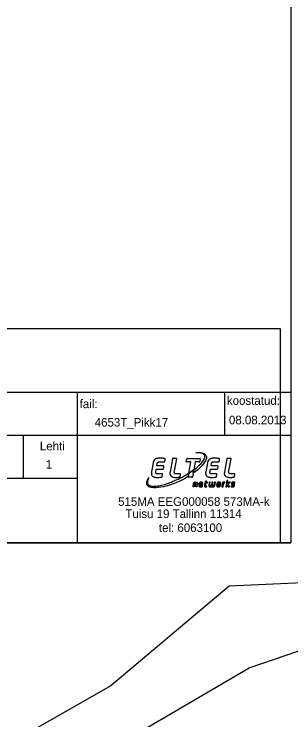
# Model space of a CAD drawing. Extents: x 641681 to 642220, y 6456325 to 6457210.
# Drawn here: x 641999.1 to 642031.2, y 6456628.7 to 6456710.8 of the extents above; entities that cross this region are included whole.
import ezdxf

# ---------------------------------------------------------------- set-up
doc = ezdxf.new("R2010")
doc.units = 0
doc.layers.add('PIIR', color=7, linetype='Continuous')
doc.layers.add('VORMISTUS', color=7, linetype='Continuous')

msp = doc.modelspace()

# ---------------------------------------------------------------- linework, layer by layer
at = {"layer": 'PIIR'}
msp.add_lwpolyline([(641986.71, 6456611.57), (642026.41, 6456634.76), (642043.61, 6456640.64), (642078.69, 6456636.11), (642078.14, 6456642.67), (642051.42, 6456645.52), (642024.08, 6456644.25), (642010.3, 6456632.68), (641980.49, 6456615.71), (641958.74, 6456637.57), (641937.38, 6456658.74), (641928.98, 6456671.78)], dxfattribs=at)
at = {"layer": 'VORMISTUS'}
for p, q in [((641939.035, 6456666.809), (642031.227, 6456666.809)), ((642006.385, 6456666.806), (642006.388, 6456649.315)), ((642023.522, 6456666.808), (642023.521, 6456661.804)), ((642031.227, 6456666.809), (642031.232, 6456649.308)), ((641939.036, 6456661.813), (642031.227, 6456661.803)), ((642000.126, 6456661.806), (642000.125, 6456656.807)), ((642017.464, 6456659.054), (642017.193, 6456657.514)), ((642017.915, 6456659.112), (642017.533, 6456659.112)), ((642017.685, 6456657.474), (642017.964, 6456659.053)), ((642019.076, 6456658.751), (642019.129, 6456659.054)), ((642019.198, 6456659.112), (642020.668, 6456659.112)), ((642020.707, 6456659.066), (642020.662, 6456658.764)), ((642023.786, 6456659.054), (642023.515, 6456657.514)), ((642024.236, 6456659.112), (642023.855, 6456659.112)), ((642024.007, 6456657.474), (642024.286, 6456659.053)), ((642015.658, 6456658.243), (642015.709, 6456658.558)), ((642016.413, 6456658.243), (642015.658, 6456658.243)), ((642015.927, 6456658.713), (642016.545, 6456658.713)), ((642016.415, 6456657.899), (642016.463, 6456658.185)), ((642019.607, 6456658.704), (642019.115, 6456658.704)), ((642019.381, 6456657.397), (642019.607, 6456658.704)), ((642020.107, 6456658.704), (642019.948, 6456657.784)), ((642020.593, 6456658.704), (642020.107, 6456658.704)), ((642021.973, 6456658.243), (642022.024, 6456658.558)), ((642022.728, 6456658.243), (642021.973, 6456658.243)), ((642022.242, 6456658.713), (642022.86, 6456658.713)), ((642022.73, 6456657.899), (642022.777, 6456658.185)), ((642015.52, 6456657.477), (642015.582, 6456657.849)), ((642015.582, 6456657.849), (642016.355, 6456657.849)), ((642016.277, 6456657.334), (642015.611, 6456657.334)), ((642016.278, 6456656.995), (642016.328, 6456657.254)), ((642017.193, 6456657.514), (642017.184, 6456657.438)), ((642018.364, 6456657.334), (642017.803, 6456657.334)), ((642018.355, 6456656.999), (642018.403, 6456657.287)), ((642019.308, 6456656.978), (642019.381, 6456657.397)), ((642019.948, 6456657.784), (642019.81, 6456656.989)), ((642021.835, 6456657.477), (642021.897, 6456657.849)), ((642021.897, 6456657.849), (642022.67, 6456657.849)), ((642022.592, 6456657.334), (642021.926, 6456657.334)), ((642022.592, 6456656.995), (642022.643, 6456657.254)), ((642023.515, 6456657.514), (642023.505, 6456657.438)), ((642024.686, 6456657.334), (642024.125, 6456657.334)), ((642024.677, 6456656.999), (642024.725, 6456657.287)), ((641939.039, 6456656.807), (642006.387, 6456656.807)), ((642018.332, 6456656.957), (642018.355, 6456656.999)), ((642019.741, 6456656.931), (642019.348, 6456656.931)), ((642024.654, 6456656.957), (642024.677, 6456656.999)), ((641939.041, 6456649.308), (642031.227, 6456649.308))]:
    msp.add_line(p, q, dxfattribs=at)
for points in [[(641833.732, 6456649.308), (641833.732, 6456792.808), (642031.232, 6456792.808), (642031.232, 6456649.308)], [(642029.988, 6456649.308), (641939.041, 6456649.308), (641939.041, 6456674.217), (642029.988, 6456674.217)], [(642019.948, 6456657.784), (642020.249, 6456658.01), (642020.592, 6456658.31), (642020.819, 6456658.538), (642020.978, 6456658.728), (642021.059, 6456658.841), (642021.125, 6456658.95), (642021.18, 6456659.059), (642021.212, 6456659.138), (642021.23, 6456659.208), (642021.241, 6456659.263), (642021.244, 6456659.349), (642021.234, 6456659.421), (642021.18, 6456659.53), (642021.133, 6456659.575), (642021.064, 6456659.63), (642020.971, 6456659.68), (642020.883, 6456659.714), (642020.797, 6456659.739), (642020.722, 6456659.755), (642020.653, 6456659.762), (642020.493, 6456659.777), (642020.357, 6456659.78), (642020.186, 6456659.771), (642020.359, 6456659.787), (642020.66, 6456659.788), (642020.757, 6456659.782), (642020.945, 6456659.75), (642021.025, 6456659.727), (642021.099, 6456659.701), (642021.157, 6456659.673), (642021.202, 6456659.649), (642021.284, 6456659.587), (642021.361, 6456659.496), (642021.402, 6456659.401), (642021.424, 6456659.295), (642021.424, 6456659.197), (642021.419, 6456659.147), (642021.392, 6456659.03), (642021.306, 6456658.83), (642021.216, 6456658.671), (642021.089, 6456658.486), (642020.928, 6456658.304), (642020.85, 6456658.209), (642020.644, 6456658.002), (642020.404, 6456657.792), (642020.161, 6456657.593), (642019.88, 6456657.391)], [(642014.743, 6456656.883), (642014.663, 6456656.738), (642014.631, 6456656.666), (642014.599, 6456656.576), (642014.578, 6456656.504), (642014.567, 6456656.417), (642014.566, 6456656.315), (642014.576, 6456656.237), (642014.599, 6456656.17), (642014.642, 6456656.089), (642014.701, 6456656.026), (642014.719, 6456656.013), (642014.761, 6456655.986), (642014.82, 6456655.959), (642014.888, 6456655.932), (642014.965, 6456655.913), (642015.02, 6456655.904), (642015.047, 6456655.9), (642015.138, 6456655.891), (642015.187, 6456655.887), (642015.441, 6456655.886), (642015.588, 6456655.9), (642015.737, 6456655.917), (642015.904, 6456655.945), (642016.186, 6456656.004), (642016.547, 6456656.099), (642016.77, 6456656.168), (642017.011, 6456656.249), (642017.178, 6456656.308), (642017.346, 6456656.371), (642017.478, 6456656.42), (642017.845, 6456656.578), (642018.136, 6456656.712), (642018.32, 6456656.801), (642018.468, 6456656.876), (642018.529, 6456656.905), (642018.587, 6456656.937), (642018.702, 6456656.996), (642018.85, 6456657.083), (642018.973, 6456657.151), (642019.072, 6456657.206), (642019.191, 6456657.278), (642019.299, 6456657.345), (642019.381, 6456657.397), (642019.315, 6456657.017), (642018.997, 6456656.834), (642018.701, 6456656.675), (642018.396, 6456656.525), (642018.057, 6456656.37), (642017.656, 6456656.204), (642017.228, 6456656.052), (642016.878, 6456655.944), (642016.695, 6456655.888), (642016.428, 6456655.825), (642016.132, 6456655.766), (642015.807, 6456655.721), (642015.543, 6456655.7), (642015.256, 6456655.7), (642015.054, 6456655.726), (642014.984, 6456655.738), (642014.876, 6456655.766), (642014.826, 6456655.789), (642014.726, 6456655.828), (642014.64, 6456655.889), (642014.578, 6456655.948), (642014.527, 6456656.012), (642014.489, 6456656.096), (642014.473, 6456656.194), (642014.473, 6456656.294), (642014.494, 6456656.405), (642014.53, 6456656.517), (642014.586, 6456656.638), (642014.637, 6456656.731), (642014.707, 6456656.834)], [(642021.457, 6456655.899), (642021.336, 6456655.899), (642021.326, 6456655.911), (642021.321, 6456655.925), (642021.38, 6456656.27), (642021.532, 6456656.269), (642021.539, 6456656.273), (642021.543, 6456656.279), (642021.546, 6456656.291), (642021.551, 6456656.318), (642021.551, 6456656.351), (642021.548, 6456656.356), (642021.538, 6456656.361), (642021.402, 6456656.361), (642021.414, 6456656.438), (642021.415, 6456656.469), (642021.412, 6456656.474), (642021.404, 6456656.475), (642021.396, 6456656.475), (642021.376, 6456656.471), (642021.305, 6456656.455), (642021.291, 6456656.448), (642021.284, 6456656.441), (642021.198, 6456655.919), (642021.198, 6456655.88), (642021.202, 6456655.858), (642021.21, 6456655.848), (642021.224, 6456655.83), (642021.236, 6456655.821), (642021.257, 6456655.812), (642021.278, 6456655.803), (642021.302, 6456655.799), (642021.384, 6456655.799), (642021.439, 6456655.803), (642021.448, 6456655.807), (642021.457, 6456655.812), (642021.461, 6456655.817), (642021.465, 6456655.826), (642021.474, 6456655.866), (642021.474, 6456655.886), (642021.471, 6456655.89), (642021.465, 6456655.895)], [(642023.677, 6456655.808), (642023.788, 6456655.808), (642023.793, 6456655.813), (642023.798, 6456655.819), (642023.802, 6456655.823), (642023.804, 6456655.83), (642023.844, 6456656.059), (642023.975, 6456655.817), (642023.98, 6456655.811), (642023.986, 6456655.807), (642024.114, 6456655.807), (642024.119, 6456655.811), (642024.119, 6456655.831), (642023.964, 6456656.1), (642024.198, 6456656.336), (642024.204, 6456656.347), (642024.204, 6456656.352), (642024.2, 6456656.356), (642024.192, 6456656.361), (642024.081, 6456656.361), (642024.036, 6456656.323), (642023.866, 6456656.145), (642023.861, 6456656.145), (642023.927, 6456656.515), (642023.927, 6456656.547), (642023.924, 6456656.551), (642023.91, 6456656.555), (642023.823, 6456656.555), (642023.81, 6456656.549), (642023.8, 6456656.537), (642023.678, 6456655.846), (642023.675, 6456655.825)], [(642020.3, 6456655.808), (642020.189, 6456655.808), (642020.248, 6456656.176), (642020.248, 6456656.216), (642020.244, 6456656.229), (642020.236, 6456656.242), (642020.231, 6456656.247), (642020.226, 6456656.252), (642020.213, 6456656.26), (642020.181, 6456656.265), (642020.131, 6456656.265), (642020.095, 6456656.261), (642020.072, 6456656.242), (642020.059, 6456656.215), (642020.054, 6456656.194), (642019.99, 6456655.83), (642019.986, 6456655.821), (642019.983, 6456655.816), (642019.974, 6456655.808), (642019.864, 6456655.808), (642019.919, 6456656.165), (642019.932, 6456656.22), (642019.946, 6456656.261), (642019.959, 6456656.279), (642019.987, 6456656.315), (642020.028, 6456656.342), (642020.054, 6456656.356), (642020.1, 6456656.365), (642020.154, 6456656.369), (642020.201, 6456656.369), (642020.241, 6456656.365), (642020.273, 6456656.357), (642020.291, 6456656.347), (642020.314, 6456656.333), (642020.332, 6456656.315), (642020.359, 6456656.283), (642020.372, 6456656.243), (642020.371, 6456656.17), (642020.317, 6456655.831), (642020.313, 6456655.821), (642020.309, 6456655.816), (642020.305, 6456655.812)], [(642020.665, 6456656.042), (642020.999, 6456656.042), (642021.004, 6456656.047), (642021.008, 6456656.056), (642021.012, 6456656.066), (642021.016, 6456656.093), (642021.021, 6456656.125), (642021.021, 6456656.194), (642021.016, 6456656.22), (642021.012, 6456656.243), (642021.007, 6456656.257), (642021.003, 6456656.265), (642020.998, 6456656.274), (642020.994, 6456656.283), (642020.985, 6456656.297), (642020.976, 6456656.306), (642020.967, 6456656.315), (642020.953, 6456656.329), (642020.94, 6456656.338), (642020.921, 6456656.348), (642020.899, 6456656.357), (642020.871, 6456656.365), (642020.775, 6456656.365), (642020.725, 6456656.356), (642020.697, 6456656.343), (642020.671, 6456656.329), (642020.657, 6456656.321), (642020.644, 6456656.311), (642020.615, 6456656.281), (642020.594, 6456656.247), (642020.58, 6456656.221), (642020.566, 6456656.189), (642020.557, 6456656.157), (642020.549, 6456656.116), (642020.545, 6456656.088), (642020.54, 6456656.057), (642020.536, 6456656.007), (642020.536, 6456655.984), (642020.54, 6456655.944), (642020.553, 6456655.902), (642020.571, 6456655.866), (642020.585, 6456655.853), (642020.598, 6456655.839), (642020.616, 6456655.83), (642020.634, 6456655.821), (642020.653, 6456655.812), (642020.684, 6456655.803), (642020.707, 6456655.799), (642020.831, 6456655.799), (642020.895, 6456655.808), (642020.921, 6456655.813), (642020.931, 6456655.816), (642020.94, 6456655.821), (642020.945, 6456655.826), (642020.95, 6456655.835), (642020.953, 6456655.848), (642020.957, 6456655.881), (642020.957, 6456655.913), (642020.852, 6456655.91), (642020.715, 6456655.909), (642020.689, 6456655.925), (642020.678, 6456655.937), (642020.666, 6456655.958), (642020.662, 6456655.972), (642020.659, 6456655.993), (642020.659, 6456656.011)], [(642020.892, 6456656.13), (642020.682, 6456656.13), (642020.682, 6456656.146), (642020.696, 6456656.183), (642020.719, 6456656.223), (642020.737, 6456656.237), (642020.756, 6456656.25), (642020.783, 6456656.255), (642020.846, 6456656.255), (642020.856, 6456656.249), (642020.869, 6456656.241), (642020.878, 6456656.231), (642020.883, 6456656.222), (642020.892, 6456656.204), (642020.897, 6456656.182), (642020.896, 6456656.136)], [(642021.971, 6456655.913), (642021.881, 6456655.913), (642021.842, 6456655.922), (642021.824, 6456655.946), (642021.815, 6456655.992), (642021.818, 6456656.061), (642021.869, 6456656.343), (642021.864, 6456656.351), (642021.86, 6456656.356), (642021.851, 6456656.36), (642021.768, 6456656.36), (642021.755, 6456656.357), (642021.749, 6456656.348), (642021.746, 6456656.342), (642021.731, 6456656.241), (642021.695, 6456656.025), (642021.691, 6456655.977), (642021.694, 6456655.936), (642021.702, 6456655.911), (642021.711, 6456655.892), (642021.722, 6456655.874), (642021.74, 6456655.851), (642021.753, 6456655.838), (642021.771, 6456655.829), (642021.803, 6456655.811), (642021.831, 6456655.806), (642021.853, 6456655.802), (642021.912, 6456655.801), (642021.949, 6456655.805), (642021.993, 6456655.814), (642022.007, 6456655.82), (642022.034, 6456655.82), (642022.048, 6456655.815), (642022.066, 6456655.811), (642022.116, 6456655.801), (642022.184, 6456655.802), (642022.215, 6456655.806), (642022.247, 6456655.81), (642022.278, 6456655.824), (642022.297, 6456655.834), (642022.325, 6456655.851), (642022.338, 6456655.865), (642022.351, 6456655.879), (642022.361, 6456655.897), (642022.374, 6456655.924), (642022.383, 6456655.946), (642022.388, 6456655.96), (642022.397, 6456655.987), (642022.401, 6456656), (642022.41, 6456656.028), (642022.419, 6456656.059), (642022.424, 6456656.082), (642022.428, 6456656.109), (642022.437, 6456656.164), (642022.451, 6456656.24), (642022.466, 6456656.32), (642022.467, 6456656.346), (642022.462, 6456656.353), (642022.451, 6456656.36), (642022.367, 6456656.36), (642022.348, 6456656.344), (642022.343, 6456656.317), (642022.338, 6456656.289), (642022.299, 6456656.06), (642022.294, 6456656.044), (642022.284, 6456656.014), (642022.271, 6456655.977), (642022.257, 6456655.95), (642022.243, 6456655.937), (642022.215, 6456655.922), (642022.192, 6456655.914), (642022.101, 6456655.914), (642022.104, 6456655.941), (642022.129, 6456656.101), (642022.166, 6456656.318), (642022.168, 6456656.352), (642022.154, 6456656.36), (642022.064, 6456656.36), (642022.049, 6456656.349), (642022.044, 6456656.342), (642022.04, 6456656.317), (642022.034, 6456656.289)], [(642022.826, 6456655.799), (642022.903, 6456655.812), (642022.94, 6456655.825), (642022.958, 6456655.835), (642022.976, 6456655.849), (642023.013, 6456655.885), (642023.043, 6456655.93), (642023.067, 6456655.989), (642023.084, 6456656.048), (642023.098, 6456656.134), (642023.098, 6456656.193), (642023.093, 6456656.221), (642023.085, 6456656.257), (642023.071, 6456656.284), (642023.054, 6456656.307), (642023.036, 6456656.325), (642023.017, 6456656.339), (642022.99, 6456656.352), (642022.962, 6456656.362), (642022.948, 6456656.365), (642022.882, 6456656.365), (642022.855, 6456656.361), (642022.825, 6456656.355), (642022.789, 6456656.347), (642022.757, 6456656.334), (642022.72, 6456656.311), (642022.702, 6456656.293), (642022.68, 6456656.266), (642022.658, 6456656.233), (642022.641, 6456656.182), (642022.609, 6456656.035), (642022.608, 6456655.989), (642022.617, 6456655.935), (642022.623, 6456655.911), (642022.635, 6456655.883), (642022.652, 6456655.861), (642022.666, 6456655.845), (642022.679, 6456655.833), (642022.697, 6456655.821), (642022.719, 6456655.813), (642022.742, 6456655.804), (642022.759, 6456655.8)], [(642022.803, 6456655.908), (642022.843, 6456655.908), (642022.869, 6456655.913), (642022.888, 6456655.922), (642022.901, 6456655.932), (642022.914, 6456655.946), (642022.928, 6456655.968), (642022.942, 6456656), (642022.951, 6456656.032), (642022.955, 6456656.046), (642022.96, 6456656.073), (642022.964, 6456656.1), (642022.968, 6456656.132), (642022.968, 6456656.195), (642022.964, 6456656.209), (642022.959, 6456656.218), (642022.955, 6456656.227), (642022.946, 6456656.236), (642022.918, 6456656.249), (642022.9, 6456656.254), (642022.859, 6456656.254), (642022.837, 6456656.25), (642022.8, 6456656.226), (642022.782, 6456656.2), (642022.769, 6456656.173), (642022.755, 6456656.136), (642022.751, 6456656.123), (642022.742, 6456656.073), (642022.733, 6456656.01), (642022.732, 6456655.992), (642022.737, 6456655.96), (642022.751, 6456655.937), (642022.764, 6456655.923), (642022.783, 6456655.914)], [(642023.36, 6456655.842), (642023.436, 6456656.253), (642023.482, 6456656.258), (642023.548, 6456656.26), (642023.557, 6456656.264), (642023.562, 6456656.269), (642023.566, 6456656.291), (642023.575, 6456656.34), (642023.576, 6456656.361), (642023.571, 6456656.366), (642023.564, 6456656.368), (642023.557, 6456656.369), (642023.443, 6456656.36), (642023.401, 6456656.35), (642023.359, 6456656.341), (642023.344, 6456656.335), (642023.33, 6456656.328), (642023.319, 6456656.324), (642023.305, 6456656.275), (642023.23, 6456655.84), (642023.23, 6456655.822), (642023.233, 6456655.814), (642023.241, 6456655.808), (642023.343, 6456655.808), (642023.349, 6456655.814), (642023.354, 6456655.824)], [(642024.284, 6456655.821), (642024.345, 6456655.808), (642024.393, 6456655.799), (642024.514, 6456655.799), (642024.537, 6456655.803), (642024.556, 6456655.808), (642024.569, 6456655.812), (642024.578, 6456655.816), (642024.605, 6456655.83), (642024.633, 6456655.843), (642024.646, 6456655.857), (642024.664, 6456655.877), (642024.678, 6456655.9), (642024.683, 6456655.917), (642024.687, 6456655.944), (642024.687, 6456655.991), (642024.678, 6456656.032), (642024.65, 6456656.068), (642024.605, 6456656.108), (642024.5, 6456656.175), (642024.483, 6456656.192), (642024.471, 6456656.213), (642024.475, 6456656.231), (642024.485, 6456656.243), (642024.507, 6456656.257), (642024.548, 6456656.26), (642024.654, 6456656.251), (642024.712, 6456656.251), (642024.723, 6456656.26), (642024.736, 6456656.31), (642024.735, 6456656.338), (642024.723, 6456656.347), (642024.591, 6456656.365), (642024.511, 6456656.365), (642024.475, 6456656.36), (642024.439, 6456656.352), (642024.407, 6456656.338), (642024.38, 6456656.315), (642024.357, 6456656.288), (642024.344, 6456656.253), (642024.339, 6456656.215), (642024.34, 6456656.201), (642024.344, 6456656.168), (642024.357, 6456656.137), (642024.379, 6456656.11), (642024.402, 6456656.088), (642024.485, 6456656.032), (642024.529, 6456656.001), (642024.543, 6456655.987), (642024.556, 6456655.967), (642024.557, 6456655.938), (642024.544, 6456655.92), (642024.52, 6456655.905), (642024.392, 6456655.905), (642024.306, 6456655.909), (642024.296, 6456655.905), (642024.291, 6456655.9), (642024.285, 6456655.874), (642024.281, 6456655.845), (642024.282, 6456655.83), (642024.282, 6456655.825)]]:
    msp.add_lwpolyline(points, close=True, dxfattribs=at)
for points in [[(642016.545, 6456658.713), (642016.555, 6456658.718), (642016.564, 6456658.726), (642016.573, 6456658.735), (642016.582, 6456658.749), (642016.591, 6456658.763), (642016.595, 6456658.772), (642016.599, 6456658.795), (642016.604, 6456658.822), (642016.608, 6456658.845), (642016.613, 6456658.872), (642016.618, 6456658.895), (642016.622, 6456658.922), (642016.627, 6456658.949), (642016.631, 6456658.972), (642016.636, 6456658.999), (642016.64, 6456659.021), (642016.64, 6456659.075), (642016.632, 6456659.085), (642016.622, 6456659.094), (642016.613, 6456659.099), (642016.59, 6456659.103), (642016.554, 6456659.107), (642016.513, 6456659.112), (642016.472, 6456659.117), (642016.432, 6456659.121), (642016.39, 6456659.125), (642016.314, 6456659.13), (642016.237, 6456659.135), (642016.028, 6456659.139), (642015.886, 6456659.139), (642015.854, 6456659.135), (642015.818, 6456659.13), (642015.782, 6456659.126), (642015.746, 6456659.121), (642015.728, 6456659.116), (642015.705, 6456659.112), (642015.642, 6456659.098), (642015.611, 6456659.089), (642015.601, 6456659.085), (642015.583, 6456659.076), (642015.552, 6456659.062), (642015.515, 6456659.044), (642015.492, 6456659.031), (642015.479, 6456659.021), (642015.466, 6456659.012), (642015.442, 6456658.994), (642015.424, 6456658.981), (642015.415, 6456658.972), (642015.397, 6456658.953), (642015.375, 6456658.926), (642015.356, 6456658.904), (642015.338, 6456658.881), (642015.325, 6456658.858), (642015.307, 6456658.831), (642015.293, 6456658.804), (642015.284, 6456658.786), (642015.275, 6456658.768), (642015.266, 6456658.745), (642015.257, 6456658.722), (642015.248, 6456658.699), (642015.242, 6456658.68), (642015.238, 6456658.668)], [(642022.86, 6456658.713), (642022.87, 6456658.718), (642022.879, 6456658.726), (642022.888, 6456658.735), (642022.897, 6456658.749), (642022.905, 6456658.763), (642022.91, 6456658.772), (642022.914, 6456658.795), (642022.919, 6456658.822), (642022.923, 6456658.845), (642022.928, 6456658.872), (642022.932, 6456658.895), (642022.937, 6456658.922), (642022.941, 6456658.949), (642022.946, 6456658.972), (642022.95, 6456658.999), (642022.955, 6456659.021), (642022.955, 6456659.075), (642022.947, 6456659.085), (642022.937, 6456659.094), (642022.928, 6456659.099), (642022.905, 6456659.103), (642022.869, 6456659.107), (642022.828, 6456659.112), (642022.787, 6456659.117), (642022.747, 6456659.121), (642022.705, 6456659.125), (642022.629, 6456659.13), (642022.551, 6456659.135), (642022.343, 6456659.139), (642022.201, 6456659.139), (642022.169, 6456659.135), (642022.133, 6456659.13), (642022.097, 6456659.126), (642022.061, 6456659.121), (642022.043, 6456659.116), (642022.02, 6456659.112), (642021.957, 6456659.098), (642021.926, 6456659.089), (642021.916, 6456659.085), (642021.898, 6456659.076), (642021.867, 6456659.062), (642021.829, 6456659.044), (642021.807, 6456659.031), (642021.794, 6456659.021), (642021.781, 6456659.012), (642021.757, 6456658.994), (642021.739, 6456658.981), (642021.73, 6456658.972), (642021.712, 6456658.953), (642021.689, 6456658.926), (642021.671, 6456658.904), (642021.653, 6456658.881), (642021.639, 6456658.858), (642021.622, 6456658.831), (642021.607, 6456658.804), (642021.599, 6456658.786), (642021.59, 6456658.768), (642021.58, 6456658.745), (642021.571, 6456658.722), (642021.562, 6456658.699), (642021.557, 6456658.68), (642021.552, 6456658.668)], [(642015.238, 6456658.668), (642015.22, 6456658.611), (642015.063, 6456657.751), (642015.037, 6456657.578), (642015.017, 6456657.384), (642015.022, 6456657.288), (642015.05, 6456657.191), (642015.083, 6456657.13), (642015.129, 6456657.07), (642015.166, 6456657.039), (642015.201, 6456657.011), (642015.261, 6456656.98), (642015.298, 6456656.962), (642015.352, 6456656.944), (642015.411, 6456656.926), (642015.47, 6456656.917), (642015.524, 6456656.908), (642015.901, 6456656.907), (642016.061, 6456656.921), (642016.183, 6456656.935), (642016.224, 6456656.944), (642016.247, 6456656.953), (642016.256, 6456656.958), (642016.269, 6456656.97), (642016.274, 6456656.979), (642016.278, 6456656.995)], [(642015.709, 6456658.558), (642015.715, 6456658.577), (642015.725, 6456658.601), (642015.732, 6456658.619), (642015.751, 6456658.646), (642015.761, 6456658.659), (642015.784, 6456658.682), (642015.801, 6456658.69), (642015.825, 6456658.7), (642015.843, 6456658.705), (642015.927, 6456658.713)], [(642021.552, 6456658.668), (642021.535, 6456658.611), (642021.378, 6456657.751), (642021.352, 6456657.578), (642021.331, 6456657.384), (642021.337, 6456657.288), (642021.364, 6456657.191), (642021.398, 6456657.13), (642021.444, 6456657.07), (642021.481, 6456657.039), (642021.516, 6456657.011), (642021.576, 6456656.98), (642021.613, 6456656.962), (642021.667, 6456656.944), (642021.726, 6456656.926), (642021.785, 6456656.917), (642021.839, 6456656.908), (642022.216, 6456656.907), (642022.375, 6456656.921), (642022.497, 6456656.935), (642022.539, 6456656.944), (642022.561, 6456656.953), (642022.571, 6456656.958), (642022.584, 6456656.97), (642022.589, 6456656.979), (642022.592, 6456656.995)], [(642022.024, 6456658.558), (642022.03, 6456658.577), (642022.04, 6456658.601), (642022.047, 6456658.619), (642022.066, 6456658.646), (642022.076, 6456658.659), (642022.098, 6456658.682), (642022.116, 6456658.69), (642022.14, 6456658.7), (642022.158, 6456658.705), (642022.242, 6456658.713)], [(642015.611, 6456657.334), (642015.57, 6456657.356), (642015.547, 6456657.37), (642015.529, 6456657.393), (642015.524, 6456657.42), (642015.52, 6456657.447), (642015.52, 6456657.477)], [(642016.328, 6456657.254), (642016.328, 6456657.298), (642016.323, 6456657.311), (642016.319, 6456657.315), (642016.305, 6456657.325), (642016.292, 6456657.33), (642016.277, 6456657.334)], [(642019.381, 6456657.397), (642019.627, 6456657.553), (642019.948, 6456657.784)], [(642019.948, 6456657.784), (642019.627, 6456657.553), (642019.381, 6456657.397)], [(642021.926, 6456657.334), (642021.885, 6456657.356), (642021.862, 6456657.37), (642021.844, 6456657.393), (642021.839, 6456657.42), (642021.835, 6456657.447), (642021.835, 6456657.477)], [(642022.643, 6456657.254), (642022.643, 6456657.298), (642022.638, 6456657.311), (642022.634, 6456657.315), (642022.62, 6456657.325), (642022.607, 6456657.33), (642022.592, 6456657.334)], [(642017.375, 6456656.998), (642017.462, 6456656.957), (642017.525, 6456656.939), (642017.597, 6456656.921), (642017.623, 6456656.916), (642017.678, 6456656.907), (642017.929, 6456656.908), (642018.061, 6456656.912), (642018.138, 6456656.92), (642018.251, 6456656.935), (642018.301, 6456656.944), (642018.315, 6456656.949), (642018.323, 6456656.952), (642018.332, 6456656.957)], [(642023.697, 6456656.998), (642023.784, 6456656.957), (642023.846, 6456656.939), (642023.919, 6456656.921), (642023.945, 6456656.916), (642024, 6456656.907), (642024.251, 6456656.908), (642024.382, 6456656.912), (642024.459, 6456656.92), (642024.573, 6456656.935), (642024.623, 6456656.944), (642024.636, 6456656.949), (642024.645, 6456656.952), (642024.654, 6456656.957)], [(641939.041, 6456649.308), (642031.227, 6456649.308)]]:
    msp.add_lwpolyline(points, dxfattribs=at)
for centre, major_axis, start_param, end_param in [((642017.533, 6456659.042), (-0.0701, 0), 4.712389, 6.109419), ((642017.915, 6456659.062), (0.0501, 0), 6.108513, 7.853982), ((642019.198, 6456659.042), (-0.0701, 0), 4.712389, 6.110796), ((642020.668, 6456659.072), (-0.0401, 0), 2.992757, 4.712389), ((642023.855, 6456659.042), (-0.0701, 0), 4.712389, 6.109419), ((642024.236, 6456659.062), (0.0501, 0), 6.108513, 7.853982), ((642016.413, 6456658.193), (0.0501, 0), 6.118037, 7.853982), ((642019.115, 6456658.744), (-0.0401, 0), 6.110796, 7.853982), ((642020.593, 6456658.774), (0.0701, 0), 4.712389, 6.134349), ((642022.728, 6456658.193), (0.0501, 0), 6.118037, 7.853982), ((642016.355, 6456657.909), (0.0601, 0), 4.712389, 6.118037), ((642017.621, 6456657.365), (0.443, 0), 2.977758, 4.124699), ((642017.803, 6456657.454), (-0.12, 0), 6.108513, 7.853982), ((642018.364, 6456657.294), (0.0401, 0), 6.116836, 7.853982), ((642022.67, 6456657.909), (0.0601, 0), 4.712389, 6.118037), ((642023.942, 6456657.365), (0.443, 0), 2.977758, 4.124699), ((642024.125, 6456657.454), (-0.12, 0), 6.108513, 7.853982), ((642024.686, 6456657.294), (0.0401, 0), 6.116836, 7.853982), ((642019.348, 6456656.971), (-0.0401, 0), 6.112072, 7.853982), ((642019.741, 6456657.001), (0.0701, 0), 4.712389, 6.112072)]:
    msp.add_ellipse(centre, major_axis=major_axis, ratio=0.997983, start_param=start_param, end_param=end_param, dxfattribs=at)

# ---------------------------------------------------------------- texts
for s, height, p in [('koostatud:', 0.9997, (642023.802, 6456665.339)), ('fail:', 0.9997, (642006.682, 6456664.959)), ('4653T_Pikk17', 0.99972, (642008.432, 6456662.809)), ('08.08.2013', 0.9997, (642024.042, 6456663.079)), ('Lehti', 0.9997, (642002.052, 6456660.049)), ('1', 1, (642002.752, 6456657.919)), ('515MA EEG000058 573MA-k', 0.99966, (642011.152, 6456653.599)), ('Tuisu 19 Tallinn 11314', 0.99966, (642011.993, 6456652.179)), ('tel: 6063100', 0.99966, (642015.892, 6456650.559))]:
    msp.add_text(s, height=height, rotation=359.99742, dxfattribs=at).set_placement(p)

doc.saveas('drawing.dxf')
